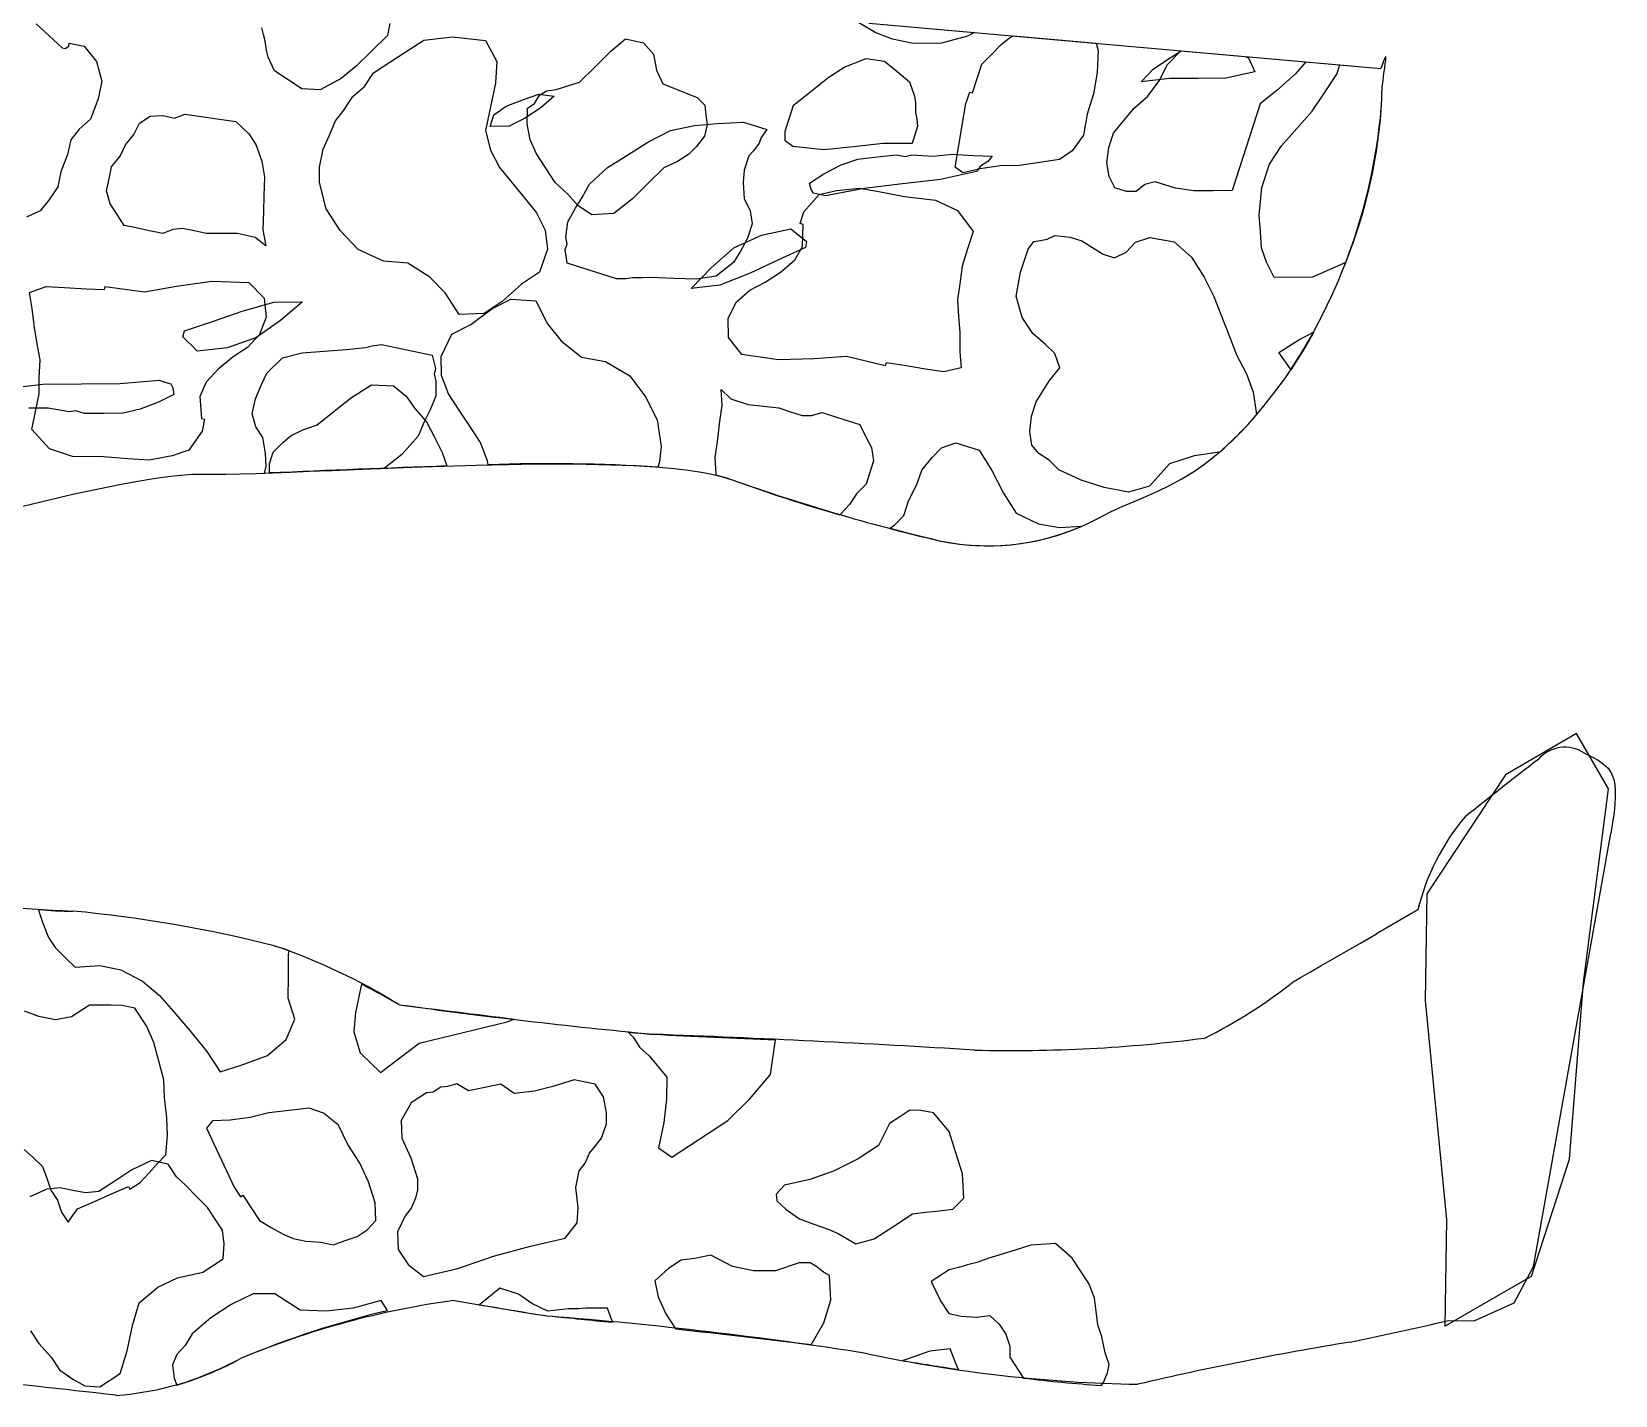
# Model space of a CAD drawing. Extents: x 1.3 to 15.6, y 3.2 to 7.5.
# Drawn here: x 13.252 to 15.505, y 3.31 to 5.25 of the extents above; entities that cross this region are included whole.
import ezdxf

# ---------------------------------------------------------------- set-up
doc = ezdxf.new("R2010")
doc.units = 0
doc.header["$MEASUREMENT"] = 0

msp = doc.modelspace()

# ---------------------------------------------------------------- linework, layer by layer
at = {"color": 7, "linetype": 'Continuous'}
for p, q in [((13.258, 5.2616), (13.2765, 5.2445)), ((13.5816, 5.2466), (13.5791, 5.256)), ((13.7614, 5.2619), (13.7579, 5.245)), ((14.452, 5.2494), (14.4284, 5.2632)), ((14.443, 5.2625), (14.5931, 5.2493)), ((14.443, 5.2625), (15.1715, 5.1982)), ((13.2765, 5.2445), (13.2949, 5.2273)), ((13.2992, 5.2264), (13.3043, 5.2298)), ((13.3043, 5.2298), (13.3052, 5.234)), ((13.3052, 5.234), (13.3263, 5.2296)), ((13.3263, 5.2296), (13.3439, 5.2082)), ((13.584, 5.2373), (13.5816, 5.2466)), ((13.5856, 5.2237), (13.584, 5.2373)), ((13.7579, 5.245), (13.7356, 5.2231)), ((13.7737, 5.2152), (13.8095, 5.2385)), ((13.8095, 5.2385), (13.8502, 5.2432)), ((13.8502, 5.2432), (13.8976, 5.2377)), ((13.8976, 5.2377), (13.9135, 5.2079)), ((14.0755, 5.2225), (14.0968, 5.2401)), ((14.0968, 5.2401), (14.1222, 5.2347)), ((14.1222, 5.2347), (14.1365, 5.2185)), ((14.4765, 5.2398), (14.452, 5.2494)), ((14.5061, 5.2336), (14.4765, 5.2398)), ((14.546, 5.2341), (14.5061, 5.2336)), ((14.5833, 5.2439), (14.546, 5.2341)), ((14.5931, 5.2493), (14.5833, 5.2439)), ((14.6172, 5.2181), (14.6308, 5.2319)), ((14.6308, 5.2319), (14.643, 5.2416)), ((14.643, 5.2416), (14.6485, 5.2444)), ((14.6485, 5.2444), (14.7665, 5.234)), ((14.7665, 5.234), (14.7689, 5.2236)), ((13.2949, 5.2273), (13.2992, 5.2264)), ((13.3439, 5.2082), (13.3513, 5.1802)), ((13.5881, 5.2144), (13.5856, 5.2237)), ((13.5972, 5.1948), (13.5881, 5.2144)), ((13.7356, 5.2231), (13.7134, 5.2013)), ((13.7379, 5.1918), (13.7737, 5.2152)), ((13.9135, 5.2079), (13.9115, 5.1774)), ((14.0532, 5.2006), (14.0755, 5.2225)), ((14.1365, 5.2185), (14.1405, 5.1956)), ((14.4077, 5.2), (14.439, 5.2125)), ((14.439, 5.2125), (14.465, 5.2087)), ((14.465, 5.2087), (14.4829, 5.1938)), ((14.6037, 5.2043), (14.6172, 5.2181)), ((14.7689, 5.2236), (14.7678, 5.1922)), ((14.8473, 5.1973), (14.8678, 5.2107)), ((14.8678, 5.2107), (14.8871, 5.2233)), ((14.8679, 5.2039), (14.8869, 5.2233)), ((14.8869, 5.2233), (15.0646, 5.2077)), ((14.8871, 5.2233), (14.9777, 5.2153)), ((14.9777, 5.2153), (14.9831, 5.213)), ((14.9831, 5.213), (14.9922, 5.1934)), ((15.0646, 5.2077), (15.0497, 5.1906)), ((13.6166, 5.1819), (13.5972, 5.1948)), ((13.692, 5.1837), (13.6622, 5.1679)), ((13.7134, 5.2013), (13.692, 5.1837)), ((13.725, 5.1724), (13.7379, 5.1918)), ((14.031, 5.1788), (14.0532, 5.2006)), ((14.1405, 5.1956), (14.1496, 5.176)), ((14.3602, 5.1653), (14.3846, 5.1847)), ((14.3846, 5.1847), (14.4077, 5.2)), ((14.4829, 5.1938), (14.5008, 5.179)), ((14.5904, 5.1632), (14.5971, 5.1837)), ((14.5971, 5.1837), (14.6037, 5.2043)), ((14.7678, 5.1922), (14.7626, 5.1621)), ((14.8302, 5.1789), (14.8473, 5.1973)), ((14.8709, 5.1836), (14.8302, 5.1789)), ((14.8558, 5.1806), (14.8679, 5.2039)), ((14.9108, 5.184), (14.8709, 5.1836)), ((14.9506, 5.1845), (14.9108, 5.184)), ((14.9922, 5.1934), (14.9506, 5.1845)), ((15.0497, 5.1906), (15.024, 5.1671)), ((15.091, 5.1636), (15.1085, 5.1898)), ((15.1085, 5.1898), (15.1129, 5.2034)), ((15.1129, 5.2034), (15.1715, 5.1982)), ((13.3513, 5.1802), (13.346, 5.1548)), ((13.6359, 5.169), (13.6166, 5.1819)), ((13.6622, 5.1679), (13.6359, 5.169)), ((13.7087, 5.1581), (13.725, 5.1724)), ((13.9115, 5.1774), (13.9044, 5.1436)), ((13.9527, 5.1543), (13.9731, 5.1614)), ((13.9731, 5.1614), (13.995, 5.1588)), ((13.974, 5.1599), (13.9843, 5.1665)), ((13.9843, 5.1665), (13.9978, 5.1681)), ((13.9978, 5.1681), (14.031, 5.1788)), ((14.1496, 5.176), (14.1986, 5.1569)), ((14.3358, 5.146), (14.3602, 5.1653)), ((14.5008, 5.179), (14.5078, 5.1585)), ((14.5823, 5.1522), (14.585, 5.1604)), ((14.585, 5.1604), (14.5863, 5.1645)), ((14.5863, 5.1645), (14.5904, 5.1632)), ((14.7626, 5.1621), (14.7533, 5.1333)), ((14.8396, 5.1586), (14.8558, 5.1806)), ((15.024, 5.1671), (14.9996, 5.1478)), ((15.0735, 5.1375), (15.091, 5.1636)), ((13.346, 5.1548), (13.3355, 5.1261)), ((13.6838, 5.1236), (13.6958, 5.1388)), ((13.6958, 5.1388), (13.7087, 5.1581)), ((13.9044, 5.1436), (13.8973, 5.1097)), ((13.9092, 5.1321), (13.9268, 5.1445)), ((13.9268, 5.1445), (13.9527, 5.1543)), ((13.9761, 5.1423), (13.953, 5.127)), ((13.9567, 5.1193), (13.9569, 5.1414)), ((13.9569, 5.1414), (13.9671, 5.1481)), ((13.9671, 5.1481), (13.974, 5.1599)), ((13.995, 5.1588), (13.9761, 5.1423)), ((14.1986, 5.1569), (14.2095, 5.1458)), ((14.2095, 5.1458), (14.2111, 5.1322)), ((14.3304, 5.1295), (14.3358, 5.146)), ((14.5078, 5.1585), (14.5093, 5.149)), ((14.5093, 5.149), (14.5094, 5.1353)), ((14.5655, 5.0577), (14.581, 5.1481)), ((14.581, 5.1481), (14.5823, 5.1522)), ((14.8058, 5.1241), (14.8206, 5.142)), ((14.8206, 5.142), (14.8396, 5.1586)), ((14.9996, 5.1478), (14.9597, 5.0244)), ((13.3355, 5.1261), (13.3193, 5.1118)), ((13.3972, 5.1043), (13.405, 5.1203)), ((13.405, 5.1203), (13.4203, 5.1304)), ((13.4203, 5.1304), (13.4381, 5.131)), ((13.4381, 5.131), (13.455, 5.1275)), ((13.455, 5.1275), (13.4695, 5.1333)), ((13.4695, 5.1333), (13.5423, 5.1224)), ((13.5423, 5.1224), (13.5608, 5.1053)), ((13.6752, 5.1034), (13.6838, 5.1236)), ((13.9039, 5.1156), (13.9092, 5.1321)), ((13.9312, 5.1159), (13.9039, 5.1156)), ((13.953, 5.127), (13.9312, 5.1159)), ((13.9607, 5.0964), (13.9567, 5.1193)), ((14.1608, 5.1098), (14.1949, 5.117)), ((14.1949, 5.117), (14.2277, 5.12)), ((14.2126, 5.1186), (14.2091, 5.1017)), ((14.2111, 5.1322), (14.2126, 5.1186)), ((14.2277, 5.12), (14.2646, 5.1217)), ((14.2646, 5.1217), (14.2975, 5.1111)), ((14.3238, 5.109), (14.3304, 5.1295)), ((14.5123, 5.1162), (14.5044, 5.0915)), ((14.5094, 5.1353), (14.5109, 5.1258)), ((14.5109, 5.1258), (14.5123, 5.1162)), ((14.7533, 5.1333), (14.7481, 5.1032)), ((14.7909, 5.1062), (14.8058, 5.1241)), ((15.0518, 5.1127), (15.0735, 5.1375)), ((13.3073, 5.0967), (13.3028, 5.0755)), ((13.3193, 5.1118), (13.3073, 5.0967)), ((13.3852, 5.0892), (13.3972, 5.1043)), ((13.5608, 5.1053), (13.5708, 5.09)), ((13.6665, 5.0831), (13.6752, 5.1034)), ((13.8973, 5.1097), (13.9046, 5.0817)), ((13.9698, 5.0768), (13.9607, 5.0964)), ((14.0997, 5.0751), (14.1282, 5.0931)), ((14.1282, 5.0931), (14.1608, 5.1098)), ((14.2091, 5.1017), (14.1971, 5.0866)), ((14.2894, 5.1001), (14.2867, 5.0919)), ((14.2975, 5.1111), (14.2894, 5.1001)), ((14.3239, 5.0953), (14.3238, 5.109)), ((14.3349, 5.0872), (14.3239, 5.0953)), ((14.7481, 5.1032), (14.732, 5.0811)), ((14.7842, 5.0856), (14.7909, 5.1062)), ((15.0302, 5.0879), (15.0518, 5.1127)), ((13.3028, 5.0755), (13.2933, 5.0511)), ((13.3654, 5.058), (13.3774, 5.0731)), ((13.3774, 5.0731), (13.3852, 5.0892)), ((13.5708, 5.09), (13.579, 5.0661)), ((13.6612, 5.0577), (13.6665, 5.0831)), ((13.9046, 5.0817), (13.9171, 5.057)), ((13.9832, 5.0564), (13.9698, 5.0768)), ((14.0711, 5.0571), (14.0997, 5.0751)), ((14.186, 5.0756), (14.1706, 5.0656)), ((14.1971, 5.0866), (14.186, 5.0756)), ((14.2719, 5.074), (14.2652, 5.0534)), ((14.2786, 5.0809), (14.2719, 5.074)), ((14.2867, 5.0919), (14.2786, 5.0809)), ((14.3787, 5.0822), (14.3349, 5.0872)), ((14.421, 5.0866), (14.3787, 5.0822)), ((14.4634, 5.0911), (14.421, 5.0866)), ((14.4274, 5.0691), (14.4546, 5.0722)), ((14.4546, 5.0722), (14.4682, 5.0738)), ((14.5044, 5.0915), (14.4634, 5.0911)), ((14.4682, 5.0738), (14.4817, 5.0754)), ((14.4817, 5.0754), (14.4944, 5.0727)), ((14.4944, 5.0727), (14.5038, 5.0752)), ((14.5038, 5.0752), (14.5343, 5.0732)), ((14.5343, 5.0732), (14.5614, 5.0763)), ((14.5614, 5.0763), (14.5919, 5.0743)), ((14.5919, 5.0743), (14.6182, 5.0732)), ((14.6182, 5.0732), (14.6122, 5.0657)), ((14.732, 5.0811), (14.7143, 5.0687)), ((14.7817, 5.0637), (14.7842, 5.0856)), ((15.0127, 5.0618), (15.0302, 5.0879)), ((13.2933, 5.0511), (13.2888, 5.0299)), ((13.3618, 5.0411), (13.3654, 5.058)), ((13.579, 5.0661), (13.583, 5.0432)), ((13.661, 5.0357), (13.6612, 5.0577)), ((13.9171, 5.057), (13.9347, 5.0356)), ((13.9966, 5.0359), (13.9832, 5.0564)), ((14.0454, 5.0336), (14.0711, 5.0571)), ((14.151, 5.0565), (14.1288, 5.0347)), ((14.1706, 5.0656), (14.151, 5.0565)), ((14.2652, 5.0534), (14.264, 5.0356)), ((14.3585, 5.035), (14.3789, 5.0484)), ((14.3789, 5.0484), (14.4036, 5.0609)), ((14.4036, 5.0609), (14.4274, 5.0691)), ((14.5959, 5.0514), (14.545, 5.04)), ((14.5765, 5.0496), (14.5655, 5.0577)), ((14.601, 5.0553), (14.5765, 5.0496)), ((14.6019, 5.059), (14.5959, 5.0514)), ((14.6297, 5.0597), (14.601, 5.0553)), ((14.607, 5.0623), (14.6019, 5.059)), ((14.6122, 5.0657), (14.607, 5.0623)), ((14.657, 5.0599), (14.6297, 5.0597)), ((14.6856, 5.0643), (14.657, 5.0599)), ((14.7143, 5.0687), (14.6856, 5.0643)), ((14.7846, 5.0446), (14.7817, 5.0637)), ((15.0021, 5.0289), (15.0127, 5.0618)), ((13.2888, 5.0299), (13.2759, 5.0105)), ((13.3583, 5.0242), (13.3618, 5.0411)), ((13.583, 5.0432), (13.582, 5.017)), ((13.6708, 4.9983), (13.661, 5.0357)), ((13.9347, 5.0356), (13.9523, 5.0143)), ((14.0151, 5.0188), (13.9966, 5.0359)), ((14.0347, 5.0143), (14.0454, 5.0336)), ((14.1288, 5.0347), (14.1065, 5.0128)), ((14.264, 5.0356), (14.2656, 5.0124)), ((14.3609, 5.0257), (14.3585, 5.035)), ((14.3643, 5.0206), (14.3609, 5.0257)), ((14.4364, 5.0275), (14.3812, 5.017)), ((14.3967, 5.0246), (14.4295, 5.0276)), ((14.4295, 5.0276), (14.4596, 5.0224)), ((14.4907, 5.0338), (14.4364, 5.0275)), ((14.545, 5.04), (14.4907, 5.0338)), ((14.793, 5.0283), (14.7846, 5.0446)), ((14.8094, 5.023), (14.793, 5.0283)), ((14.8353, 5.0328), (14.8231, 5.0231)), ((14.8503, 5.037), (14.8353, 5.0328)), ((14.8791, 5.0277), (14.8503, 5.037)), ((14.9051, 5.0239), (14.8791, 5.0277)), ((14.9983, 4.9892), (15.0021, 5.0289)), ((13.2759, 5.0105), (13.2639, 4.9954)), ((13.3632, 5.0055), (13.3583, 5.0242)), ((13.3732, 4.9901), (13.3632, 5.0055)), ((13.582, 5.017), (13.5817, 4.9949)), ((13.9523, 5.0143), (13.9699, 4.9929)), ((14.0293, 5.0025), (14.0151, 5.0188)), ((14.0252, 4.9992), (14.0347, 5.0143)), ((14.0487, 4.9896), (14.0293, 5.0025)), ((14.1065, 5.0128), (14.0801, 4.9919)), ((14.2656, 5.0124), (14.274, 4.9961)), ((14.3505, 4.9941), (14.3722, 5.0189)), ((14.3727, 5.0188), (14.3643, 5.0206)), ((14.3722, 5.0189), (14.3967, 5.0246)), ((14.3812, 5.017), (14.3727, 5.0188)), ((14.4596, 5.0224), (14.4938, 5.0159)), ((14.4938, 5.0159), (14.5376, 5.0109)), ((14.5376, 5.0109), (14.5692, 4.9961)), ((14.8231, 5.0231), (14.8094, 5.023)), ((14.9324, 5.0241), (14.9051, 5.0239)), ((14.9597, 5.0244), (14.9324, 5.0241)), ((13.2639, 4.9954), (13.2443, 4.9863)), ((13.3832, 4.9748), (13.3732, 4.9901)), ((13.5817, 4.9949), (13.5806, 4.9687)), ((13.6908, 4.9676), (13.6708, 4.9983)), ((13.9699, 4.9929), (13.9824, 4.9682)), ((14.0119, 4.9581), (14.0145, 4.98)), ((14.0145, 4.98), (14.0252, 4.9992)), ((14.0801, 4.9919), (14.0487, 4.9896)), ((14.274, 4.9961), (14.2769, 4.977)), ((14.3452, 4.9776), (14.3505, 4.9941)), ((14.5692, 4.9961), (14.5913, 4.9663)), ((14.9999, 4.966), (14.9983, 4.9892)), ((13.4001, 4.9712), (13.3832, 4.9748)), ((13.4171, 4.9677), (13.4001, 4.9712)), ((13.4382, 4.9632), (13.4171, 4.9677)), ((13.4527, 4.969), (13.4382, 4.9632)), ((13.4663, 4.9706), (13.4527, 4.969)), ((13.4832, 4.967), (13.4663, 4.9706)), ((13.5001, 4.9635), (13.4832, 4.967)), ((13.5221, 4.9633), (13.5001, 4.9635)), ((13.5442, 4.9631), (13.5221, 4.9633)), ((13.5695, 4.9577), (13.5442, 4.9631)), ((13.5847, 4.9457), (13.5695, 4.9577)), ((13.5806, 4.9687), (13.5847, 4.9457)), ((13.716, 4.9403), (13.6908, 4.9676)), ((13.9824, 4.9682), (13.9855, 4.9411)), ((14.0134, 4.9486), (14.0119, 4.9581)), ((14.2508, 4.9428), (14.29, 4.9611)), ((14.2769, 4.977), (14.2703, 4.9564)), ((14.29, 4.9611), (14.3316, 4.97)), ((14.3316, 4.97), (14.3391, 4.964)), ((14.3391, 4.964), (14.3467, 4.958)), ((14.3493, 4.9763), (14.3452, 4.9776)), ((14.3467, 4.958), (14.3543, 4.952)), ((14.3483, 4.9449), (14.3493, 4.9763)), ((14.5913, 4.9663), (14.5833, 4.9416)), ((14.6966, 4.955), (14.7075, 4.9605)), ((14.7075, 4.9605), (14.7294, 4.958)), ((14.7294, 4.958), (14.7459, 4.9527)), ((14.8224, 4.9507), (14.8428, 4.9577)), ((14.8428, 4.9577), (14.8771, 4.9512)), ((15.0015, 4.9428), (14.9999, 4.966)), ((13.7523, 4.9238), (13.716, 4.9403)), ((13.9855, 4.9411), (13.9742, 4.9081)), ((14.0107, 4.9403), (14.0134, 4.9486)), ((14.0122, 4.9308), (14.0107, 4.9403)), ((14.2183, 4.9143), (14.2508, 4.9428)), ((14.2595, 4.9372), (14.2501, 4.9221)), ((14.2703, 4.9564), (14.2595, 4.9372)), ((14.3525, 4.9435), (14.3133, 4.9253)), ((14.3375, 4.9256), (14.3483, 4.9449)), ((14.3543, 4.952), (14.3525, 4.9435)), ((14.5833, 4.9416), (14.5754, 4.9169)), ((14.6588, 4.9081), (14.6694, 4.941)), ((14.6694, 4.941), (14.6775, 4.952)), ((14.6775, 4.952), (14.6871, 4.9535)), ((14.6871, 4.9535), (14.6966, 4.955)), ((14.7459, 4.9527), (14.761, 4.9433)), ((14.761, 4.9433), (14.7761, 4.9338)), ((14.7926, 4.9285), (14.8089, 4.9369)), ((14.8089, 4.9369), (14.8224, 4.9507)), ((14.8771, 4.9512), (14.9019, 4.9296)), ((15.0085, 4.9224), (15.0015, 4.9428)), ((13.787, 4.9209), (13.7523, 4.9238)), ((13.8182, 4.9011), (13.787, 4.9209)), ((14.0137, 4.9212), (14.0122, 4.9308)), ((14.0836, 4.8986), (14.0137, 4.9212)), ((14.1901, 4.8849), (14.2183, 4.9143)), ((14.2501, 4.9221), (14.2257, 4.9027)), ((14.3133, 4.9253), (14.2742, 4.907)), ((14.3185, 4.909), (14.3375, 4.9256)), ((14.5754, 4.9169), (14.5728, 4.895)), ((14.7761, 4.9338), (14.7926, 4.9285)), ((14.9019, 4.9296), (14.9199, 4.901)), ((15.0197, 4.9006), (15.0085, 4.9224)), ((15.1214, 4.9221), (15.0743, 4.9011)), ((13.4578, 4.8885), (13.5079, 4.8956)), ((13.5079, 4.8956), (13.5604, 4.8934)), ((13.5604, 4.8934), (13.5823, 4.8712)), ((13.84, 4.8789), (13.8182, 4.9011)), ((13.9486, 4.8914), (13.9212, 4.8663)), ((13.9742, 4.9081), (13.9486, 4.8914)), ((14.0972, 4.8988), (14.0836, 4.8986)), ((14.1068, 4.9002), (14.0972, 4.8988)), ((14.1204, 4.9004), (14.1068, 4.9002)), ((14.1341, 4.9005), (14.1204, 4.9004)), ((14.1656, 4.8994), (14.1341, 4.9005)), ((14.197, 4.8983), (14.1656, 4.8994)), ((14.2257, 4.9027), (14.197, 4.8983)), ((14.2742, 4.907), (14.2308, 4.8896)), ((14.2737, 4.8827), (14.2954, 4.8938)), ((14.2954, 4.8938), (14.3185, 4.909)), ((14.5728, 4.895), (14.569, 4.869)), ((14.6523, 4.8739), (14.6588, 4.9081)), ((14.9199, 4.901), (14.9338, 4.8738)), ((15.0743, 4.9011), (15.0197, 4.9006)), ((13.2484, 4.8794), (13.2722, 4.8877)), ((13.2524, 4.8565), (13.2484, 4.8794)), ((13.2722, 4.8877), (13.2985, 4.8866)), ((13.2985, 4.8866), (13.329, 4.8846)), ((13.329, 4.8846), (13.3552, 4.8835)), ((13.3552, 4.8835), (13.3561, 4.8877)), ((13.3561, 4.8877), (13.412, 4.8804)), ((13.412, 4.8804), (13.4578, 4.8885)), ((13.5823, 4.8712), (13.5854, 4.844)), ((13.86, 4.8482), (13.84, 4.8789)), ((13.9063, 4.856), (13.9335, 4.8699)), ((13.9335, 4.8699), (13.9691, 4.8675)), ((13.9691, 4.8675), (13.9858, 4.8349)), ((14.2308, 4.8896), (14.1901, 4.8849)), ((14.2547, 4.8661), (14.2737, 4.8827)), ((14.569, 4.869), (14.5706, 4.8458)), ((14.6608, 4.8439), (14.6523, 4.8739)), ((14.9338, 4.8738), (14.9436, 4.848)), ((13.2556, 4.8294), (13.2524, 4.8565)), ((13.5102, 4.8386), (13.551, 4.8527)), ((13.551, 4.8527), (13.596, 4.8654)), ((13.596, 4.8654), (13.637, 4.8658)), ((13.637, 4.8658), (13.6058, 4.8395)), ((13.8956, 4.8496), (13.86, 4.8482)), ((13.8765, 4.8338), (13.9063, 4.856)), ((13.9212, 4.8663), (13.8956, 4.8496)), ((14.2426, 4.8427), (14.2547, 4.8661)), ((14.5706, 4.8458), (14.5722, 4.8226)), ((14.9436, 4.848), (14.9562, 4.8166)), ((13.2596, 4.8064), (13.2556, 4.8294)), ((13.4666, 4.8163), (13.4693, 4.8246)), ((13.4693, 4.8246), (13.5102, 4.8386)), ((13.6058, 4.8395), (13.5705, 4.8146)), ((13.5854, 4.844), (13.5758, 4.8195)), ((13.8493, 4.8199), (13.8765, 4.8338)), ((13.9858, 4.8349), (14.0051, 4.8104)), ((14.2429, 4.8154), (14.2426, 4.8427)), ((14.5722, 4.8226), (14.5724, 4.7953)), ((14.676, 4.8208), (14.6608, 4.8439)), ((15.0547, 4.8121), (15.0765, 4.8233)), ((13.2636, 4.7835), (13.2596, 4.8064)), ((13.4735, 4.8096), (13.4666, 4.8163)), ((13.4804, 4.8028), (13.4735, 4.8096)), ((13.4873, 4.796), (13.4804, 4.8028)), ((13.5296, 4.8005), (13.4873, 4.796)), ((13.5705, 4.8146), (13.5296, 4.8005)), ((13.5587, 4.8011), (13.5383, 4.7877)), ((13.5758, 4.8195), (13.5587, 4.8011)), ((13.713, 4.7996), (13.7265, 4.8012)), ((13.7265, 4.8012), (13.7359, 4.8036)), ((13.7359, 4.8036), (13.7495, 4.8052)), ((13.7495, 4.8052), (13.8213, 4.7901)), ((13.8345, 4.7883), (13.8493, 4.8199)), ((14.0051, 4.8104), (14.034, 4.7875)), ((14.2622, 4.791), (14.2429, 4.8154)), ((14.6939, 4.806), (14.676, 4.8208)), ((14.7077, 4.7924), (14.6939, 4.806)), ((14.9562, 4.8166), (14.966, 4.7908)), ((15.0261, 4.7941), (15.0547, 4.8121)), ((13.2625, 4.7573), (13.2636, 4.7835)), ((13.5383, 4.7877), (13.5169, 4.7701)), ((13.5863, 4.7644), (13.6086, 4.7862)), ((13.6086, 4.7862), (13.6366, 4.7935)), ((13.6366, 4.7935), (13.668, 4.7958)), ((13.668, 4.7958), (13.6994, 4.798)), ((13.6994, 4.798), (13.713, 4.7996)), ((13.8213, 4.7901), (13.8238, 4.7807)), ((13.8238, 4.7807), (13.8263, 4.7714)), ((13.8348, 4.761), (13.8345, 4.7883)), ((14.034, 4.7875), (14.0683, 4.781)), ((14.0683, 4.781), (14.1026, 4.7608)), ((14.3142, 4.7833), (14.2622, 4.791)), ((14.3648, 4.7851), (14.3142, 4.7833)), ((14.4112, 4.7883), (14.3648, 4.7851)), ((14.466, 4.7751), (14.4112, 4.7883)), ((14.4673, 4.7793), (14.466, 4.7751)), ((14.4933, 4.7754), (14.4673, 4.7793)), ((14.5724, 4.7953), (14.574, 4.7721)), ((14.7148, 4.772), (14.7077, 4.7924)), ((14.966, 4.7908), (14.98, 4.7636)), ((15.0436, 4.7693), (15.0261, 4.7941)), ((13.2623, 4.7352), (13.2625, 4.7573)), ((13.5169, 4.7701), (13.4998, 4.7516)), ((13.5786, 4.7483), (13.5863, 4.7644)), ((13.8263, 4.7714), (13.8245, 4.7629)), ((13.8245, 4.7629), (13.8269, 4.7536)), ((13.8446, 4.7351), (13.8348, 4.761)), ((14.1026, 4.7608), (14.1248, 4.7309)), ((14.5235, 4.7702), (14.4933, 4.7754)), ((14.5495, 4.7664), (14.5235, 4.7702)), ((14.574, 4.7721), (14.5495, 4.7664)), ((14.6999, 4.7541), (14.7148, 4.772)), ((14.98, 4.7636), (14.9898, 4.7377)), ((13.2159, 4.7429), (13.2677, 4.7489)), ((13.257, 4.7098), (13.2623, 4.7352)), ((13.2677, 4.7489), (13.3224, 4.7494)), ((13.3224, 4.7494), (13.3771, 4.7499)), ((13.3771, 4.7499), (13.433, 4.7545)), ((13.4537, 4.7342), (13.432, 4.7231)), ((13.433, 4.7545), (13.4413, 4.7519)), ((13.4413, 4.7519), (13.4495, 4.7492)), ((13.4495, 4.7492), (13.4523, 4.7438)), ((13.4523, 4.7438), (13.4537, 4.7342)), ((13.4998, 4.7516), (13.4911, 4.7314)), ((13.5699, 4.7281), (13.5786, 4.7483)), ((13.7066, 4.7298), (13.7351, 4.7478)), ((13.7351, 4.7478), (13.7666, 4.7467)), ((13.7666, 4.7467), (13.7845, 4.7318)), ((13.8269, 4.7536), (13.8267, 4.7316)), ((13.8598, 4.7121), (13.8446, 4.7351)), ((14.2326, 4.7415), (14.2464, 4.728)), ((14.2342, 4.7183), (14.2326, 4.7415)), ((14.681, 4.7239), (14.6905, 4.739)), ((14.6905, 4.739), (14.6999, 4.7541)), ((14.9898, 4.7377), (14.9941, 4.709)), ((13.2749, 4.7148), (13.2476, 4.7145)), ((13.2517, 4.6845), (13.257, 4.7098)), ((13.305, 4.7096), (13.2749, 4.7148)), ((13.3146, 4.711), (13.305, 4.7096)), ((13.3269, 4.7071), (13.3146, 4.711)), ((13.4061, 4.7133), (13.3816, 4.7076)), ((13.432, 4.7231), (13.4061, 4.7133)), ((13.4911, 4.7314), (13.4933, 4.7)), ((13.5655, 4.7069), (13.5699, 4.7281)), ((13.6578, 4.691), (13.6822, 4.7104)), ((13.6822, 4.7104), (13.7066, 4.7298)), ((13.7845, 4.7318), (13.7969, 4.7142)), ((13.7969, 4.7142), (13.8135, 4.6952)), ((13.8181, 4.7113), (13.8103, 4.6953)), ((13.8267, 4.7316), (13.8181, 4.7113)), ((13.8751, 4.689), (13.8598, 4.7121)), ((14.1248, 4.7309), (14.1415, 4.6983)), ((14.2304, 4.6923), (14.2342, 4.7183)), ((14.2464, 4.728), (14.2711, 4.72)), ((14.2711, 4.72), (14.293, 4.7175)), ((14.293, 4.7175), (14.3149, 4.715)), ((14.3149, 4.715), (14.3313, 4.7096)), ((14.3313, 4.7096), (14.3478, 4.7043)), ((14.6744, 4.7033), (14.681, 4.7239)), ((13.3406, 4.7072), (13.3269, 4.7071)), ((13.3542, 4.7073), (13.3406, 4.7072)), ((13.3816, 4.7076), (13.3542, 4.7073)), ((13.4933, 4.7), (13.4976, 4.6991)), ((13.4976, 4.6991), (13.494, 4.6822)), ((13.5704, 4.6882), (13.5655, 4.7069)), ((13.5804, 4.6729), (13.5704, 4.6882)), ((13.6373, 4.684), (13.6578, 4.691)), ((13.8103, 4.6953), (13.8016, 4.675)), ((13.8135, 4.6952), (13.8247, 4.6735)), ((13.8903, 4.6659), (13.8751, 4.689)), ((14.1415, 4.6983), (14.1473, 4.6601)), ((14.2278, 4.6704), (14.2304, 4.6923)), ((14.3478, 4.7043), (14.3614, 4.7045)), ((14.3614, 4.7045), (14.3764, 4.7087)), ((14.3764, 4.7087), (14.397, 4.7021)), ((14.397, 4.7021), (14.4134, 4.6968)), ((14.4134, 4.6968), (14.4299, 4.6914)), ((14.4299, 4.6914), (14.4382, 4.6751)), ((14.6719, 4.6814), (14.6744, 4.7033)), ((14.9941, 4.709), (14.9942, 4.7049)), ((13.2768, 4.6571), (13.2517, 4.6845)), ((13.494, 4.6822), (13.4751, 4.6552)), ((13.5844, 4.65), (13.5804, 4.6729)), ((13.5953, 4.6522), (13.6088, 4.666)), ((13.6088, 4.666), (13.621, 4.6757)), ((13.621, 4.6757), (13.6373, 4.684)), ((13.8016, 4.675), (13.7785, 4.649)), ((13.8247, 4.6735), (13.8358, 4.6517)), ((13.9001, 4.64), (13.8903, 4.6659)), ((14.224, 4.6444), (14.2278, 4.6704)), ((14.4382, 4.6751), (14.4466, 4.6588)), ((14.5464, 4.6584), (14.5668, 4.6654)), ((14.5668, 4.6654), (14.5997, 4.6548)), ((14.6748, 4.6623), (14.6719, 4.6814)), ((13.3098, 4.6458), (13.2768, 4.6571)), ((13.3538, 4.6454), (13.3098, 4.6458)), ((13.3886, 4.6425), (13.3538, 4.6454)), ((13.419, 4.6405), (13.3886, 4.6425)), ((13.4513, 4.647), (13.419, 4.6405)), ((13.4751, 4.6552), (13.4513, 4.647)), ((13.5851, 4.6321), (13.5844, 4.65)), ((13.59, 4.6357), (13.5953, 4.6522)), ((13.7785, 4.649), (13.7537, 4.6293)), ((13.8358, 4.6517), (13.8424, 4.6326)), ((14.1473, 4.6601), (14.1448, 4.6382)), ((14.2256, 4.6212), (14.224, 4.6444)), ((14.4466, 4.6588), (14.4495, 4.6397)), ((14.518, 4.6267), (14.5328, 4.6446)), ((14.5328, 4.6446), (14.5464, 4.6584)), ((14.5997, 4.6548), (14.6177, 4.6262)), ((14.6845, 4.6501), (14.6748, 4.6623)), ((14.6996, 4.6407), (14.6845, 4.6501)), ((14.9059, 4.6467), (14.8705, 4.6354)), ((14.942, 4.6522), (14.9059, 4.6467)), ((13.583, 4.6224), (13.5851, 4.6321)), ((13.5901, 4.6226), (13.59, 4.6357)), ((13.901, 4.6342), (13.9001, 4.64)), ((14.1448, 4.6382), (14.1424, 4.6309)), ((14.226, 4.6194), (14.2256, 4.6212)), ((14.4442, 4.6232), (14.4389, 4.6068)), ((14.4495, 4.6397), (14.4442, 4.6232)), ((14.5113, 4.6061), (14.518, 4.6267)), ((14.6177, 4.6262), (14.6344, 4.5936)), ((14.7134, 4.6271), (14.6996, 4.6407)), ((14.745, 4.6124), (14.7134, 4.6271)), ((14.8705, 4.6354), (14.8421, 4.6037)), ((14.4389, 4.6068), (14.4253, 4.593)), ((14.4992, 4.5828), (14.5113, 4.6061)), ((14.7779, 4.6018), (14.745, 4.6124)), ((14.8121, 4.5953), (14.7779, 4.6018)), ((14.8421, 4.6037), (14.8121, 4.5953)), ((14.4159, 4.5779), (14.4024, 4.5641)), ((14.4253, 4.593), (14.4159, 4.5779)), ((14.4926, 4.5622), (14.4992, 4.5828)), ((14.6344, 4.5936), (14.6525, 4.5651)), ((14.4024, 4.5641), (14.4017, 4.563)), ((14.4791, 4.5484), (14.4926, 4.5622)), ((14.6525, 4.5651), (14.684, 4.5503)), ((14.4726, 4.5439), (14.4791, 4.5484)), ((14.684, 4.5503), (14.7142, 4.5451)), ((14.7142, 4.5451), (14.7458, 4.5466)), ((15.4497, 4.2516), (15.3486, 4.1931)), ((15.4952, 4.1729), (15.4497, 4.2516)), ((15.3486, 4.1931), (15.2367, 4.0235)), ((15.4595, 3.8973), (15.4952, 4.1729)), ((15.3885, 3.4934), (15.4986, 4.1095)), ((15.2367, 4.0235), (15.2342, 3.8721)), ((13.2613, 4.0016), (13.2616, 3.999)), ((13.2616, 3.999), (13.2675, 3.9821)), ((15.2242, 4.001), (15.165, 3.9668)), ((13.2675, 3.9821), (13.2757, 3.9617)), ((13.2757, 3.9617), (13.2852, 3.9472)), ((13.2852, 3.9472), (13.3006, 3.9315)), ((13.3006, 3.9315), (13.3137, 3.9194)), ((13.3137, 3.9194), (13.3485, 3.9216)), ((13.3485, 3.9216), (13.3784, 3.9153)), ((13.6169, 3.9063), (13.6171, 3.9374)), ((13.6171, 3.9374), (13.6182, 3.9429)), ((13.3784, 3.9153), (13.4094, 3.8995)), ((13.4094, 3.8995), (13.4333, 3.8789)), ((13.6166, 3.8751), (13.6169, 3.9063)), ((13.4333, 3.8789), (13.4535, 3.856)), ((13.72, 3.8909), (13.7125, 3.855)), ((13.7212, 3.895), (13.72, 3.8909)), ((15.4399, 3.646), (15.4595, 3.8973)), ((13.2616, 3.8491), (13.2413, 3.8565)), ((13.3337, 3.8653), (13.3084, 3.8488)), ((13.3492, 3.8652), (13.3337, 3.8653)), ((13.3648, 3.8651), (13.3492, 3.8652)), ((13.3804, 3.865), (13.3648, 3.8651)), ((13.3984, 3.8612), (13.3804, 3.865)), ((13.4149, 3.8359), (13.3984, 3.8612)), ((13.4535, 3.856), (13.476, 3.8295)), ((13.626, 3.8451), (13.6166, 3.8751)), ((13.7125, 3.855), (13.7099, 3.8275)), ((15.2342, 3.8721), (15.2647, 3.5598)), ((13.2856, 3.8442), (13.2616, 3.8491)), ((13.3084, 3.8488), (13.2856, 3.8442)), ((13.4255, 3.8119), (13.4149, 3.8359)), ((13.6137, 3.8164), (13.626, 3.8451)), ((13.8657, 3.8262), (13.9281, 3.8413)), ((13.9281, 3.8413), (13.9381, 3.8455)), ((13.4325, 3.7855), (13.4255, 3.8119)), ((13.476, 3.8295), (13.5009, 3.7993)), ((13.5872, 3.7938), (13.6137, 3.8164)), ((13.7099, 3.8275), (13.7192, 3.7974)), ((13.7478, 3.7696), (13.8032, 3.8111)), ((13.8032, 3.8111), (13.8657, 3.8262)), ((14.1004, 3.827), (14.1077, 3.8195)), ((14.1077, 3.8195), (14.1172, 3.8051)), ((14.3027, 3.7664), (14.31, 3.816)), ((13.5009, 3.7993), (13.5199, 3.7704)), ((13.5499, 3.7797), (13.5872, 3.7938)), ((13.7192, 3.7974), (13.7478, 3.7696)), ((14.1172, 3.8051), (14.1303, 3.793)), ((14.1303, 3.793), (14.1552, 3.7628)), ((13.4395, 3.759), (13.4325, 3.7855)), ((13.5199, 3.7704), (13.5499, 3.7797)), ((14.2736, 3.7319), (14.3027, 3.7664)), ((13.4405, 3.7339), (13.4395, 3.759)), ((13.823, 3.7415), (13.8134, 3.7403)), ((13.8339, 3.7486), (13.823, 3.7415)), ((13.8435, 3.7497), (13.8339, 3.7486)), ((13.8567, 3.7532), (13.8435, 3.7497)), ((13.8734, 3.7435), (13.8567, 3.7532)), ((13.8962, 3.7481), (13.8734, 3.7435)), ((13.919, 3.7527), (13.8962, 3.7481)), ((13.9381, 3.7394), (13.919, 3.7527)), ((13.9669, 3.7427), (13.9381, 3.7394)), ((13.9933, 3.7497), (13.9669, 3.7427)), ((14.0233, 3.7591), (13.9933, 3.7497)), ((14.0533, 3.7528), (14.0233, 3.7591)), ((14.0651, 3.7348), (14.0533, 3.7528)), ((14.1552, 3.7628), (14.155, 3.7316)), ((13.4439, 3.7051), (13.4405, 3.7339)), ((13.6467, 3.7189), (13.6179, 3.7155)), ((13.667, 3.7115), (13.6467, 3.7189)), ((13.7918, 3.7261), (13.7772, 3.7011)), ((13.8134, 3.7403), (13.7918, 3.7261)), ((14.0697, 3.7119), (14.0651, 3.7348)), ((14.155, 3.7316), (14.1511, 3.6981)), ((14.2422, 3.701), (14.2736, 3.7319)), ((13.4449, 3.6799), (13.4439, 3.7051)), ((13.5087, 3.7008), (13.5002, 3.6901)), ((13.5339, 3.7018), (13.5087, 3.7008)), ((13.5627, 3.7052), (13.5339, 3.7018)), ((13.5891, 3.7122), (13.5627, 3.7052)), ((13.6179, 3.7155), (13.5891, 3.7122)), ((13.6884, 3.6946), (13.667, 3.7115)), ((13.7772, 3.7011), (13.7782, 3.6759)), ((14.0622, 3.676), (14.0696, 3.6964)), ((14.0696, 3.6964), (14.0697, 3.7119)), ((14.1511, 3.6981), (14.1436, 3.6622)), ((14.2025, 3.6749), (14.2422, 3.701)), ((14.4723, 3.6968), (14.4565, 3.6657)), ((14.4868, 3.7062), (14.4723, 3.6968)), ((14.5012, 3.7157), (14.4868, 3.7062)), ((14.5168, 3.7156), (14.5012, 3.7157)), ((14.5348, 3.7119), (14.5168, 3.7156)), ((14.5573, 3.6853), (14.5348, 3.7119)), ((13.4423, 3.6523), (13.4449, 3.6799)), ((13.5002, 3.6901), (13.5391, 3.6071)), ((13.7014, 3.6669), (13.6884, 3.6946)), ((13.7782, 3.6759), (13.7911, 3.6482)), ((14.0538, 3.6653), (14.0622, 3.676)), ((14.1627, 3.6489), (14.2025, 3.6749)), ((14.5667, 3.6553), (14.5573, 3.6853)), ((13.241, 3.6599), (13.254, 3.6478)), ((13.4302, 3.6393), (13.4423, 3.6523)), ((13.718, 3.6416), (13.7014, 3.6669)), ((14.0392, 3.6403), (14.0453, 3.6546)), ((14.0453, 3.6546), (14.0538, 3.6653)), ((14.1436, 3.6622), (14.1627, 3.6489)), ((14.4565, 3.6657), (14.4276, 3.6468)), ((14.576, 3.6252), (14.5667, 3.6553)), ((13.254, 3.6478), (13.2671, 3.6357)), ((13.2671, 3.6357), (13.273, 3.6189)), ((13.3943, 3.631), (13.3726, 3.6168)), ((13.4219, 3.644), (13.3943, 3.631)), ((13.4181, 3.6262), (13.4302, 3.6393)), ((13.4459, 3.639), (13.4219, 3.644)), ((13.4577, 3.6209), (13.4459, 3.639)), ((13.7309, 3.6139), (13.718, 3.6416)), ((13.7911, 3.6482), (13.8005, 3.6182)), ((14.0257, 3.6056), (14.0307, 3.6296)), ((14.0307, 3.6296), (14.0392, 3.6403)), ((14.3927, 3.6291), (14.359, 3.6174)), ((14.4276, 3.6468), (14.3927, 3.6291)), ((15.3859, 3.4798), (15.4399, 3.646)), ((13.273, 3.6189), (13.2788, 3.6021)), ((13.2922, 3.6054), (13.273, 3.6032)), ((13.3101, 3.6017), (13.2922, 3.6054)), ((13.3726, 3.6168), (13.3473, 3.6002)), ((13.3651, 3.5966), (13.3892, 3.6072)), ((13.3892, 3.6072), (13.3915, 3.6036)), ((13.3915, 3.6036), (13.406, 3.6131)), ((13.406, 3.6131), (13.4181, 3.6262)), ((13.4708, 3.6088), (13.4577, 3.6209)), ((13.4863, 3.5931), (13.4708, 3.6088)), ((13.5391, 3.6071), (13.5415, 3.6035)), ((13.7403, 3.5839), (13.7309, 3.6139)), ((13.8005, 3.6182), (13.8004, 3.6026)), ((14.0291, 3.5768), (14.0257, 3.6056)), ((14.323, 3.6093), (14.3109, 3.5962)), ((14.359, 3.6174), (14.323, 3.6093)), ((14.5781, 3.5905), (14.576, 3.6252)), ((13.273, 3.6032), (13.2489, 3.5926)), ((13.2788, 3.6021), (13.2883, 3.5876)), ((13.2883, 3.5876), (13.2942, 3.5708)), ((13.3281, 3.598), (13.3101, 3.6017)), ((13.317, 3.5754), (13.341, 3.586)), ((13.3473, 3.6002), (13.3281, 3.598)), ((13.341, 3.586), (13.3651, 3.5966)), ((13.5017, 3.5774), (13.4863, 3.5931)), ((13.5415, 3.6035), (13.5462, 3.5962)), ((13.5462, 3.5962), (13.5486, 3.5926)), ((13.5486, 3.5926), (13.5522, 3.595)), ((13.5522, 3.595), (13.564, 3.5769)), ((13.7413, 3.5587), (13.7403, 3.5839)), ((13.7979, 3.5906), (13.7918, 3.5763)), ((13.8004, 3.6026), (13.7979, 3.5906)), ((14.3109, 3.5962), (14.312, 3.5866)), ((14.312, 3.5866), (14.3251, 3.5745)), ((14.5624, 3.575), (14.5781, 3.5905)), ((13.2942, 3.5708), (13.3037, 3.5564)), ((13.3037, 3.5564), (13.317, 3.5754)), ((13.5136, 3.5593), (13.5017, 3.5774)), ((13.564, 3.5769), (13.5759, 3.5588)), ((13.7833, 3.5656), (13.7723, 3.5429)), ((13.7918, 3.5763), (13.7833, 3.5656)), ((14.0277, 3.5553), (14.0291, 3.5768)), ((14.3251, 3.5745), (14.3442, 3.5611)), ((14.3442, 3.5611), (14.3645, 3.5538)), ((14.4796, 3.5517), (14.5049, 3.5683)), ((14.5049, 3.5683), (14.5241, 3.5705)), ((14.5241, 3.5705), (14.5433, 3.5728)), ((14.5433, 3.5728), (14.5624, 3.575)), ((13.523, 3.5449), (13.5136, 3.5593)), ((13.5253, 3.5257), (13.523, 3.5449)), ((13.5759, 3.5588), (13.5926, 3.5491)), ((13.5926, 3.5491), (13.6093, 3.5394)), ((13.6093, 3.5394), (13.6236, 3.5333)), ((13.7147, 3.5362), (13.7292, 3.5456)), ((13.7292, 3.5456), (13.7413, 3.5587)), ((13.7723, 3.5429), (13.7733, 3.5177)), ((14.0108, 3.5338), (14.0277, 3.5553)), ((14.3645, 3.5538), (14.3848, 3.5464)), ((14.3848, 3.5464), (14.3992, 3.5403)), ((14.3992, 3.5403), (14.4242, 3.5258)), ((14.4506, 3.5327), (14.4796, 3.5517)), ((15.2647, 3.5598), (15.2623, 3.4084)), ((13.5239, 3.5041), (13.5253, 3.5257)), ((13.6236, 3.5333), (13.6416, 3.5296)), ((13.6416, 3.5296), (13.6631, 3.5282)), ((13.6631, 3.5282), (13.6811, 3.5244)), ((13.6811, 3.5244), (13.6979, 3.5303)), ((13.6979, 3.5303), (13.7147, 3.5362)), ((13.7733, 3.5177), (13.7875, 3.496)), ((13.9087, 3.5083), (13.9615, 3.5222)), ((13.9615, 3.5222), (14.0108, 3.5338)), ((14.4242, 3.5258), (14.4506, 3.5327)), ((14.6735, 3.5238), (14.6435, 3.5144)), ((14.7083, 3.5259), (14.6735, 3.5238)), ((14.7321, 3.5053), (14.7083, 3.5259)), ((13.495, 3.4852), (13.5239, 3.5041)), ((13.7875, 3.496), (13.809, 3.4791)), ((13.8582, 3.4907), (13.9087, 3.5083)), ((14.1759, 3.5025), (14.1579, 3.4907)), ((14.1951, 3.5048), (14.1759, 3.5025)), ((14.2179, 3.5094), (14.1951, 3.5048)), ((14.249, 3.4936), (14.2179, 3.5094)), ((14.2789, 3.4874), (14.249, 3.4936)), ((14.3437, 3.4988), (14.31, 3.4871)), ((14.3593, 3.4987), (14.3437, 3.4988)), ((14.3676, 3.4938), (14.3593, 3.4987)), ((14.3784, 3.4854), (14.3676, 3.4938)), ((14.5834, 3.4957), (14.5702, 3.4922)), ((14.5966, 3.4992), (14.5834, 3.4957)), ((14.6134, 3.5051), (14.5966, 3.4992)), ((14.6435, 3.5144), (14.6134, 3.5051)), ((14.7439, 3.4873), (14.7321, 3.5053)), ((15.361, 3.4417), (15.3885, 3.4934)), ((13.4313, 3.4641), (13.459, 3.4771)), ((13.459, 3.4771), (13.495, 3.4852)), ((13.809, 3.4791), (13.8582, 3.4907)), ((14.1579, 3.4907), (14.1385, 3.4729)), ((14.1385, 3.4729), (14.1432, 3.4501)), ((14.31, 3.4871), (14.2789, 3.4874)), ((14.3867, 3.4805), (14.3784, 3.4854)), ((14.3888, 3.4457), (14.3867, 3.4805)), ((14.557, 3.4887), (14.5317, 3.4722)), ((14.5317, 3.4722), (14.5446, 3.4445)), ((14.5702, 3.4922), (14.557, 3.4887)), ((14.7558, 3.4692), (14.7439, 3.4873)), ((15.2623, 3.4084), (15.3859, 3.4798)), ((13.4048, 3.4415), (13.4313, 3.4641)), ((13.5667, 3.4546), (13.5354, 3.4393)), ((13.5978, 3.4544), (13.5667, 3.4546)), ((13.6336, 3.4313), (13.5978, 3.4544)), ((13.9179, 3.4626), (13.8886, 3.4389)), ((13.9442, 3.454), (13.9179, 3.4626)), ((13.9633, 3.4407), (13.9442, 3.454)), ((14.1432, 3.4501), (14.1538, 3.426)), ((14.764, 3.4488), (14.7558, 3.4692)), ((14.7662, 3.4296), (14.764, 3.4488)), ((13.3949, 3.4093), (13.4048, 3.4415)), ((13.5354, 3.4393), (13.5065, 3.4204)), ((13.6708, 3.4298), (13.6336, 3.4313)), ((13.7091, 3.4343), (13.6708, 3.4298)), ((13.7488, 3.4448), (13.7091, 3.4343)), ((13.7581, 3.4306), (13.7488, 3.4448)), ((13.986, 3.4297), (13.9633, 3.4407)), ((14.0148, 3.4331), (13.986, 3.4297)), ((14.0304, 3.433), (14.0148, 3.4331)), ((14.0399, 3.4341), (14.0304, 3.433)), ((14.0555, 3.434), (14.0399, 3.4341)), ((14.0711, 3.4339), (14.0555, 3.434)), ((14.077, 3.417), (14.0711, 3.4339)), ((14.1538, 3.426), (14.1682, 3.404)), ((14.379, 3.4134), (14.3888, 3.4457)), ((14.5446, 3.4445), (14.5565, 3.4264)), ((14.5565, 3.4264), (14.5744, 3.4227)), ((14.7685, 3.4104), (14.7662, 3.4296)), ((15.3041, 3.416), (15.361, 3.4417)), ((13.3874, 3.3734), (13.3949, 3.4093)), ((13.5065, 3.4204), (13.4799, 3.3978)), ((14.0779, 3.4135), (14.077, 3.417)), ((14.3607, 3.382), (14.379, 3.4134)), ((14.5744, 3.4227), (14.596, 3.4213)), ((14.596, 3.4213), (14.6152, 3.4236)), ((14.6152, 3.4236), (14.6283, 3.4115)), ((14.6283, 3.4115), (14.6377, 3.397)), ((14.7744, 3.3935), (14.7685, 3.4104)), ((15.2679, 3.4166), (15.3041, 3.416)), ((13.2498, 3.402), (13.2617, 3.3839)), ((13.2617, 3.3839), (13.2795, 3.3646)), ((13.4702, 3.3811), (13.4581, 3.368)), ((13.4799, 3.3978), (13.4702, 3.3811)), ((14.6377, 3.397), (14.6436, 3.3802)), ((14.6436, 3.3802), (14.6435, 3.3646)), ((14.779, 3.3707), (14.7744, 3.3935)), ((13.2795, 3.3646), (13.2913, 3.3465)), ((13.3776, 3.3411), (13.3874, 3.3734)), ((13.4581, 3.368), (13.452, 3.3537)), ((14.496, 3.361), (14.4911, 3.3595)), ((14.5297, 3.3727), (14.496, 3.361)), ((14.5585, 3.3761), (14.5297, 3.3727)), ((14.5667, 3.3556), (14.5585, 3.3761)), ((14.6435, 3.3646), (14.6631, 3.3346)), ((14.7848, 3.3539), (14.779, 3.3707)), ((13.2913, 3.3465), (13.3104, 3.3332)), ((13.3487, 3.3221), (13.3776, 3.3411)), ((13.452, 3.3537), (13.4543, 3.3345)), ((14.5702, 3.347), (14.5667, 3.3556)), ((14.7762, 3.3276), (14.7823, 3.3419)), ((14.7823, 3.3419), (14.7848, 3.3539)), ((13.3104, 3.3332), (13.3271, 3.3235)), ((13.3271, 3.3235), (13.3487, 3.3221)), ((13.4543, 3.3345), (13.4582, 3.3247)), ((14.7735, 3.3242), (14.7762, 3.3276))]:
    msp.add_line(p, q, dxfattribs=at)
at = {"color": 7, "linetype": 'Continuous', "flags": 128}
for points in [[(15.173, 5.1543), (15.1728, 5.1622), (15.1734, 5.1716), (15.1745, 5.1816), (15.1758, 5.1915), (15.1768, 5.1984), (15.1776, 5.2045), (15.1783, 5.2095), (15.1786, 5.213), (15.1785, 5.2142), (15.1784, 5.2147), (15.1783, 5.2148), (15.1782, 5.2148), (15.1781, 5.2147), (15.1779, 5.2146), (15.1774, 5.2139), (15.1765, 5.2119), (15.1752, 5.2087), (15.1736, 5.2041), (15.1715, 5.1982)], [(15.173, 5.1543), (15.1728, 5.1622), (15.1734, 5.1716), (15.1745, 5.1816), (15.1758, 5.1915), (15.1768, 5.1984), (15.1776, 5.2045), (15.1783, 5.2095), (15.1786, 5.213), (15.1785, 5.2142), (15.1784, 5.2147), (15.1783, 5.2148), (15.1782, 5.2148), (15.1781, 5.2147), (15.1779, 5.2146), (15.1774, 5.2139), (15.1765, 5.2119), (15.1752, 5.2087), (15.1736, 5.2041), (15.1715, 5.1982)], [(15.0436, 4.7693), (15.0627, 4.7992), (15.0765, 4.8233)], [(14.7694, 4.5582), (14.7866, 4.567), (14.8035, 4.5749), (14.8202, 4.5821), (14.837, 4.5892), (14.8538, 4.5967), (14.8708, 4.6048), (14.8882, 4.6141), (14.906, 4.625), (14.9189, 4.6339), (14.932, 4.6439), (14.9456, 4.6553), (14.9595, 4.6681), (14.9739, 4.6825), (14.9885, 4.6984), (15.0036, 4.7162), (15.0193, 4.7359), (15.0355, 4.7578)], [(13.2392, 4.5753), (13.2763, 4.5843), (13.3122, 4.5926), (13.3465, 4.6001), (13.3788, 4.6065), (13.4026, 4.6109), (13.4249, 4.6145), (13.4453, 4.6174), (13.4639, 4.6194), (13.4804, 4.6206), (13.4946, 4.6208)], [(13.4946, 4.6208), (13.5101, 4.6207), (13.528, 4.6208), (13.5482, 4.6213), (13.5705, 4.6219), (13.5947, 4.6228), (13.6201, 4.6238), (13.647, 4.6249), (13.6752, 4.6261), (13.7044, 4.6273), (13.7478, 4.6291), (13.7926, 4.6308), (13.8383, 4.6324), (13.8843, 4.6338), (13.9301, 4.6348), (13.9678, 4.6353), (14.0047, 4.6354), (14.0406, 4.6351), (14.075, 4.6343), (14.1078, 4.6331), (14.1386, 4.6312), (14.1613, 4.6293), (14.1823, 4.6269), (14.2017, 4.6241), (14.2193, 4.6209), (14.2348, 4.6171), (14.2482, 4.6128)], [(14.226, 4.6194), (14.2391, 4.6159), (14.2482, 4.6128)], [(14.4726, 4.5439), (14.4887, 4.5398), (14.5035, 4.536), (14.5169, 4.5327), (14.531, 4.5291), (14.543, 4.5261)], [(15.461, 4.224), (15.4715, 4.2187), (15.4807, 4.2137), (15.4884, 4.2083), (15.4946, 4.2023), (15.4994, 4.1951), (15.5027, 4.1863), (15.5042, 4.1793), (15.5049, 4.1711), (15.505, 4.1618), (15.5044, 4.1511), (15.5032, 4.1389), (15.5012, 4.1251), (15.4986, 4.1095)], [(15.0468, 3.8984), (15.0581, 3.905), (15.0712, 3.9126), (15.086, 3.9211), (15.1024, 3.9306), (15.1214, 3.9416), (15.1423, 3.9537), (15.165, 3.9668)], [(13.5968, 3.9498), (13.6084, 3.9463), (13.6182, 3.9429)]]:
    msp.add_lwpolyline(points, dxfattribs=at)
at = {"color": 7, "linetype": 'Continuous'}
for centre, radius, start, end in [((14.3677, 5.2113), 0.8073, 325.8152, 355.9497), ((14.4418, 5.1949), 0.7323, 338.1284, 356.8202), ((14.6205, 5.0226), 0.4904, 310.9593, 319.6342), ((11.4672, 58.5268), 53.9459, 272.2478, 272.42919), ((15.0751, -29.8733), 34.5278, 92.04602, 92.465), ((13.9879, 2.1336), 2.5021, 86.4583, 91.9887), ((14.9695, 6.5744), 2.0899, 249.8128, 254.2377), ((15.1947, 7.2845), 2.8344, 250.494, 256.7073), ((14.612, 4.8538), 0.3349, 258.1053, 298.0419), ((14.6124, 4.8527), 0.3339, 257.9982, 293.5571), ((18.4921, 0.1666), 5.0969, 127.4217, 128.9024), ((15.4334, 4.1816), 0.0506, 56.9214, 139.5201), ((15.5356, 3.9259), 0.3204, 139.7009, 166.4391), ((13.3652, 5.5722), 1.574, 259.5711, 267.9883), ((13.3042, 4.3712), 0.3721, 263.3788, 270.8895), ((13.1239, 2.0601), 1.948, 75.9493, 84.5184), ((13.1239, 2.0601), 1.948, 75.9493, 84.5184), ((13.3094, 3.1119), 0.8859, 58.3428, 71.0676), ((14.6077, 4.4512), 0.7059, 296.3279, 308.4565), ((13.0019, 2.5164), 1.5549, 60.2135, 62.4461), ((16.7904, 27.3991), 23.7257, 262.6967, 263.09531), ((14.9388, 12.309), 8.523, 262.14738, 264.59449), ((14.2068, 4.8428), 1.0214, 264.0168, 266.018), ((14.7561, 15.6311), 11.8235, 266.99314, 267.8376), ((13.4429, -14.9569), 18.7935, 86.49009, 87.88689), ((14.6468, 5.9199), 2.1192, 268.558, 277.4283), ((14.0146, 2.2481), 1.2078, 97.6985, 112.6775), ((14.0625, 2.139), 1.3269, 103.2626, 112.772), ((16.0791, 16.3832), 13.1283, 260.23661, 260.83333), ((17.0338, 22.1464), 18.97, 260.45622, 260.75948), ((12.0657, -16.1169), 19.6338, 84.11744, 84.38221), ((13.5424, -2.3391), 5.7788, 81.04799, 85.58101), ((13.1772, -6.1012), 9.5567, 82.88652, 84.04816), ((13.8472, 9.5586), 6.3042, 281.721, 283.0244), ((15.9009, -1.3009), 4.7501, 99.366, 103.0854), ((13.3426, 3.7342), 0.4251, 273.864, 299.036), ((13.3004, 3.8307), 0.53, 287.3176, 297.9599), ((14.8569, 5.3201), 1.9945, 257.9816, 269.0956), ((14.9975, 6.3115), 2.9951, 260.2669, 261.7981), ((11.9713, -8.6129), 12.0049, 83.30321, 85.49124), ((14.8924, 5.1712), 1.8508, 262.8838, 266.3162)]:
    msp.add_arc(centre, radius, start, end, dxfattribs=at)

doc.saveas('drawing.dxf')
